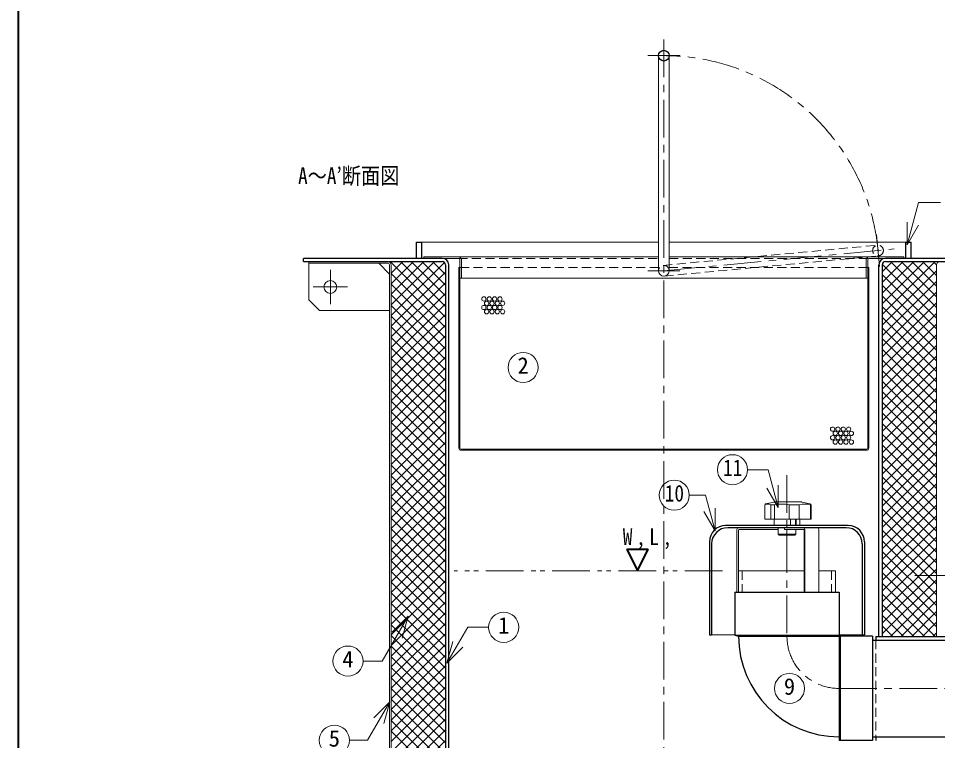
# Model space of a CAD drawing. Units: millimetres at full size, sheet at 1:7; details may follow other scales. Extents: x -1480 to 1355, y -979 to 988.
# Drawn here: x -1480 to -625, y -575 to 97 of the extents above; entities that cross this region are included whole.
import ezdxf
from ezdxf.enums import TextEntityAlignment as Align

# ---------------------------------------------------------------- set-up
doc = ezdxf.new("R2010")
doc.units = ezdxf.units.MM
doc.header["$LTSCALE"] = 7
for name, pattern in [('CHAIN1', [8, 5, -1, 1, -1]), ('DASHED1', [1.8, 1.2, -0.6]), ('DOUBLE_CHAIN1', [8.8, 5, -1, 0.6, -0.6, 0.6, -1])]:
    doc.linetypes.add(name, pattern=pattern)
doc.layers.add('0-0_ﾚｲﾔ1', color=4, linetype='Continuous', lineweight=9)
doc.styles.add('ＭＳ ゴシック', font='')
doc.styles.get('ＭＳ ゴシック').set_extended_font_data('MS Gothic')

msp = doc.modelspace()

# ---------------------------------------------------------------- linework, layer by layer
at = {"layer": '0-0_ﾚｲﾔ1', "color": 1, "lineweight": 40}
for p, q in [((-1479.745, -979.045), (-1479.745, 987.955)), ((-914.245, -396.545), (-904.245, -416.545)), ((-914.245, -396.545), (-894.245, -396.545)), ((-904.245, -416.545), (-894.245, -396.545))]:
    msp.add_line(p, q, dxfattribs=at)
at = {"layer": '0-0_ﾚｲﾔ1', "linetype": 'CHAIN1'}
for p, q in [((-879.745, 77.455), (-879.745, -711.045)), ((-894.745, 62.455), (-864.745, 62.455)), ((-679.221, -133.677), (-682.041, -103.81)), ((-879.745, -137.545), (-665.697, -117.334)), ((-1189.745, -168.645), (-1189.745, -136.645)), ((-894.745, -137.545), (-864.745, -137.545)), ((-1173.745, -152.645), (-1205.745, -152.645)), ((-765.289, -327.545), (-765.289, -477.509)), ((-646.345, -421.045), (-603.145, -421.045)), ((-716.789, -526.045), (35.255, -526.045))]:
    msp.add_line(p, q, dxfattribs=at)
at = {"layer": '0-0_ﾚｲﾔ1', "color": 7, "lineweight": 18}
for p, q in [((-884.745, 62.455), (-884.745, -137.545)), ((-874.745, 62.455), (-874.745, -137.545)), ((-653.598, -113.42), (-643.084, -74.182)), ((-622.593, -74.182), (-643.084, -74.182)), ((-653.598, -113.42), (-653.598, -92.42)), ((-653.598, -113.42), (-643.098, -95.234)), ((-1102.745, -124.545), (-1102.745, -126.045)), ((-1102.745, -124.545), (-1070.745, -124.545)), ((-1085.745, -126.045), (-1070.745, -126.045)), ((-1069.245, -302.545), (-1069.245, -127.545)), ((-1067.745, -127.545), (-1067.745, -144.545)), ((-691.745, -127.545), (-691.745, -144.545)), ((-690.245, -302.545), (-690.245, -127.545)), ((-688.745, -124.545), (-656.745, -124.545)), ((-688.745, -126.045), (-673.745, -126.045)), ((-656.745, -126.045), (-656.745, -124.545)), ((-1209.745, -130.645), (-1209.745, -129.045)), ((-1136.345, -130.645), (-1209.745, -130.645)), ((-1134.745, -682.845), (-1134.745, -132.245)), ((-1133.145, -681.245), (-1133.145, -132.245)), ((-690.245, -134.545), (-689.245, -134.545)), ((-689.245, -302.545), (-689.245, -134.545)), ((-626.345, -477.545), (-626.345, -132.245)), ((-1069.245, -144.545), (-1067.745, -144.545)), ((-691.745, -144.545), (-690.245, -144.545)), ((-1068.245, -303.545), (-691.245, -303.545)), ((-1068.245, -304.545), (-691.245, -304.545)), ((-782.794, -322.622), (-801.916, -322.622)), ((-773.347, -357.879), (-782.794, -322.622)), ((-773.347, -357.879), (-783.847, -339.693)), ((-773.347, -357.879), (-773.347, -336.879)), ((-840.941, -346.287), (-856.071, -346.287)), ((-832.044, -379.493), (-840.941, -346.287)), ((-832.044, -379.493), (-832.044, -358.493)), ((-832.044, -379.493), (-842.544, -361.306)), ((-811.789, -378.045), (-811.789, -436.509)), ((-810.289, -436.509), (-810.289, -379.045)), ((-773.539, -378.045), (-809.289, -378.045)), ((-767.659, -376.545), (-767.659, -378.045)), ((-750.284, -378.045), (-767.659, -378.045)), ((-749.284, -379.045), (-749.284, -436.509)), ((-748.534, -378.045), (-748.534, -436.509)), ((-735.544, -378.045), (-735.544, -436.509)), ((-810.289, -416.545), (-749.284, -416.545)), ((-1117.464, -458.87), (-1141.525, -500.546)), ((-1117.464, -458.87), (-1132.313, -473.719)), ((-1117.464, -458.87), (-1122.899, -479.155)), ((-1081.359, -502.574), (-1062.054, -469.137)), ((-1042.61, -469.137), (-1062.054, -469.137)), ((-1081.359, -502.574), (-1075.924, -482.289)), ((-1081.359, -502.574), (-1066.51, -487.725)), ((-1141.525, -500.546), (-1159.38, -500.546)), ((-1134.596, -538.465), (-1155.246, -574.231)), ((-1134.596, -538.465), (-1149.445, -553.314)), ((-1134.596, -538.465), (-1140.031, -558.749)), ((-1155.246, -574.231), (-1172.027, -574.231))]:
    msp.add_line(p, q, dxfattribs=at)
at = {"layer": '0-0_ﾚｲﾔ1', "color": 5, "lineweight": 25}
for p, q in [((-1104.745, -126.045), (-1104.745, -111.045)), ((-654.745, -111.045), (-649.745, -111.045)), ((-654.745, -126.045), (-654.745, -111.045)), ((-649.745, -126.045), (-649.745, -111.045)), ((-1214.745, -129.045), (-1214.745, -126.045)), ((-1085.745, -126.045), (-1214.745, -126.045)), ((-544.745, -126.045), (-673.745, -126.045)), ((-1214.745, -129.045), (-1085.745, -129.045)), ((-1082.745, -132.045), (-1082.745, -629.045)), ((-1079.745, -626.045), (-1079.745, -132.045)), ((-679.745, -477.545), (-679.745, -132.045)), ((-676.745, -132.045), (-676.745, -477.545)), ((-708.289, -374.545), (-822.289, -374.545)), ((-710.289, -376.545), (-820.289, -376.545)), ((-837.289, -389.545), (-837.289, -476.045)), ((-835.289, -391.545), (-835.289, -476.045)), ((-693.289, -389.545), (-693.289, -476.045)), ((-813.789, -436.509), (-813.789, -476.509)), ((-813.789, -436.509), (-716.789, -436.509)), ((-716.789, -436.509), (-716.789, -574.509)), ((-837.289, -476.045), (-835.289, -476.045)), ((-813.789, -476.509), (-810.289, -477.509)), ((-813.789, -476.509), (-716.789, -476.509)), ((-810.289, -477.509), (-716.789, -477.509)), ((-716.789, -476.509), (-715.789, -477.509)), ((-715.789, -477.509), (-715.789, -574.509)), ((-685.789, -477.509), (-715.789, -477.509)), ((-685.789, -477.509), (-685.789, -574.509)), ((-682.745, -477.545), (-600.745, -477.545)), ((-682.745, -477.545), (-682.745, -481.045)), ((-685.789, -481.045), (-600.745, -481.045)), ((-685.789, -571.045), (-600.745, -571.045)), ((-682.745, -571.045), (-682.745, -574.545)), ((-685.789, -574.509), (-716.789, -574.509))]:
    msp.add_line(p, q, dxfattribs=at)
at = {"layer": '0-0_ﾚｲﾔ1'}
for p, q in [((-1104.745, -111.045), (-884.745, -111.045)), ((-874.745, -111.045), (-654.745, -111.045)), ((-1070.745, -124.545), (-884.745, -124.545)), ((-874.745, -124.545), (-688.745, -124.545)), ((-1209.745, -164.645), (-1209.745, -130.645)), ((-1144.745, -130.645), (-1134.745, -140.645)), ((-1134.296, -129.045), (-1082.745, -180.596)), ((-1133.742, -130.385), (-1132.402, -129.045)), ((-1133.145, -169.387), (-1092.804, -129.045)), ((-1133.145, -159.487), (-1102.704, -129.045)), ((-1133.145, -149.588), (-1112.603, -129.045)), ((-1133.145, -139.688), (-1122.503, -129.045)), ((-1133.145, -179.286), (-1083.705, -129.846)), ((-1124.396, -129.045), (-1082.745, -170.697)), ((-1114.497, -129.045), (-1082.745, -160.797)), ((-1104.597, -129.045), (-1082.745, -150.898)), ((-1094.698, -129.045), (-1082.745, -140.998)), ((-1084.55, -129.294), (-1082.994, -130.85)), ((-676.745, -178.263), (-627.528, -129.045)), ((-676.745, -168.363), (-637.427, -129.045)), ((-676.745, -158.464), (-647.327, -129.045)), ((-676.745, -148.564), (-657.226, -129.045)), ((-676.745, -138.665), (-667.126, -129.045)), ((-676.654, -131.311), (-626.345, -181.619)), ((-669.02, -129.045), (-626.345, -171.72)), ((-659.12, -129.045), (-626.345, -161.82)), ((-649.221, -129.045), (-626.345, -151.921)), ((-639.321, -129.045), (-626.345, -142.021)), ((-629.422, -129.045), (-626.343, -132.124)), ((-1133.145, -189.186), (-1082.745, -138.786)), ((-1133.145, -140.096), (-1082.745, -190.496)), ((-1067.745, -144.545), (-691.745, -144.545)), ((-676.745, -188.162), (-626.345, -137.762)), ((-676.745, -141.119), (-626.345, -191.519)), ((-1133.145, -199.085), (-1082.745, -148.685)), ((-1133.145, -149.995), (-1082.745, -200.395)), ((-676.745, -198.062), (-626.345, -147.662)), ((-676.745, -151.018), (-626.345, -201.418)), ((-1133.145, -208.985), (-1082.745, -158.585)), ((-1133.145, -159.895), (-1082.745, -210.295)), ((-676.745, -207.961), (-626.345, -157.561)), ((-676.745, -160.918), (-626.345, -211.318)), ((-1209.745, -164.645), (-1199.745, -174.645)), ((-1133.145, -218.884), (-1082.745, -168.484)), ((-1133.145, -169.794), (-1082.745, -220.194)), ((-676.745, -217.861), (-626.345, -167.461)), ((-676.745, -170.817), (-626.345, -221.217)), ((-1199.745, -174.645), (-1134.745, -174.645)), ((-1133.145, -228.784), (-1082.745, -178.384)), ((-676.745, -227.76), (-626.345, -177.36)), ((-1133.145, -179.694), (-1082.745, -230.094)), ((-676.745, -180.717), (-626.345, -231.117)), ((-676.745, -237.66), (-626.345, -187.26)), ((-1133.145, -238.683), (-1082.745, -188.283)), ((-1133.145, -189.593), (-1082.745, -239.993)), ((-676.745, -190.616), (-626.345, -241.016)), ((-1133.145, -248.583), (-1082.745, -198.183)), ((-1133.145, -199.493), (-1082.745, -249.893)), ((-676.745, -247.559), (-626.345, -197.159)), ((-676.745, -200.516), (-626.345, -250.916)), ((-1133.145, -258.482), (-1082.745, -208.082)), ((-1133.145, -209.392), (-1082.745, -259.792)), ((-676.745, -257.459), (-626.345, -207.059)), ((-676.745, -210.415), (-626.345, -260.815)), ((-1133.145, -268.382), (-1082.745, -217.982)), ((-1133.145, -219.292), (-1082.745, -269.692)), ((-676.745, -267.358), (-626.345, -216.958)), ((-676.745, -220.315), (-626.345, -270.715)), ((-1133.145, -278.281), (-1082.745, -227.881)), ((-1133.145, -229.191), (-1082.745, -279.591)), ((-676.745, -277.258), (-626.345, -226.858)), ((-676.745, -230.214), (-626.345, -280.614)), ((-1133.145, -288.181), (-1082.745, -237.781)), ((-1133.145, -239.091), (-1082.745, -289.491)), ((-676.745, -287.157), (-626.345, -236.757)), ((-1133.145, -298.08), (-1082.745, -247.68)), ((-676.745, -240.114), (-626.345, -290.514)), ((-676.745, -297.057), (-626.345, -246.657)), ((-1133.145, -248.99), (-1082.745, -299.39)), ((-676.745, -250.013), (-626.345, -300.413)), ((-1133.145, -307.98), (-1082.745, -257.58)), ((-1133.145, -258.89), (-1082.745, -309.29)), ((-676.745, -306.956), (-626.345, -256.556)), ((-676.745, -259.913), (-626.345, -310.313)), ((-1133.145, -317.879), (-1082.745, -267.479)), ((-1133.145, -268.789), (-1082.745, -319.189)), ((-676.745, -316.856), (-626.345, -266.456)), ((-676.745, -269.812), (-626.345, -320.212)), ((-1133.145, -327.779), (-1082.745, -277.379)), ((-1133.145, -278.689), (-1082.745, -329.089)), ((-676.745, -326.755), (-626.345, -276.355)), ((-676.745, -279.712), (-626.345, -330.112)), ((-1133.145, -337.678), (-1082.745, -287.278)), ((-1133.145, -288.588), (-1082.745, -338.988)), ((-676.745, -336.655), (-626.345, -286.255)), ((-676.745, -289.611), (-626.345, -340.011)), ((-1133.145, -347.578), (-1082.745, -297.178)), ((-1133.145, -298.488), (-1082.745, -348.888)), ((-676.745, -346.554), (-626.345, -296.154)), ((-1133.145, -357.477), (-1082.745, -307.077)), ((-676.745, -299.511), (-626.345, -349.911)), ((-676.745, -356.454), (-626.345, -306.054)), ((-1133.145, -308.387), (-1082.745, -358.787)), ((-676.745, -309.41), (-626.345, -359.81)), ((-676.745, -366.353), (-626.345, -315.953)), ((-1133.145, -367.377), (-1082.745, -316.977)), ((-1133.145, -318.287), (-1082.745, -368.687)), ((-676.745, -319.31), (-626.345, -369.71)), ((-1133.145, -377.276), (-1082.745, -326.876)), ((-1133.145, -328.186), (-1082.745, -378.586)), ((-676.745, -376.253), (-626.345, -325.853)), ((-676.745, -329.209), (-626.345, -379.609)), ((-1133.145, -387.176), (-1082.745, -336.776)), ((-1133.145, -338.086), (-1082.745, -388.486)), ((-676.745, -386.152), (-626.345, -335.752)), ((-676.745, -339.109), (-626.345, -389.509)), ((-1133.145, -397.075), (-1082.745, -346.675)), ((-1133.145, -347.985), (-1082.745, -398.385)), ((-676.745, -396.052), (-626.345, -345.652)), ((-676.745, -349.008), (-626.345, -399.408)), ((-1133.145, -406.975), (-1082.745, -356.575)), ((-1133.145, -357.885), (-1082.745, -408.285)), ((-785.911, -355.35), (-785.911, -368.545)), ((-777.212, -352.638), (-785.125, -354.373)), ((-780.221, -355.35), (-780.221, -368.545)), ((-776.356, -352.545), (-752.344, -352.545)), ((-763.102, -355.35), (-763.102, -368.545)), ((-751.487, -352.638), (-743.575, -354.373)), ((-743.316, -355.35), (-743.316, -368.545)), ((-676.745, -405.951), (-626.345, -355.551)), ((-1133.145, -416.874), (-1082.745, -366.474)), ((-676.745, -358.908), (-626.345, -409.308)), ((-676.745, -415.851), (-626.345, -365.451)), ((-1133.145, -367.784), (-1082.745, -418.184)), ((-742.789, -368.545), (-785.911, -368.545)), ((-777.289, -368.545), (-777.289, -374.545)), ((-762.078, -368.545), (-762.078, -374.545)), ((-757.399, -368.545), (-757.399, -374.545)), ((-756.881, -368.545), (-756.881, -374.545)), ((-753.289, -368.545), (-753.289, -374.545)), ((-676.745, -368.807), (-626.345, -419.207)), ((-676.745, -425.75), (-626.345, -375.35)), ((-1133.145, -426.774), (-1082.745, -376.374)), ((-1133.145, -377.684), (-1082.745, -428.084)), ((-773.539, -382.545), (-757.039, -382.545)), ((-765.289, -382.545), (-765.289, -378.045)), ((-676.745, -378.707), (-626.345, -429.107)), ((-1133.145, -436.673), (-1082.745, -386.273)), ((-1133.145, -387.583), (-1082.745, -437.983)), ((-676.745, -435.65), (-626.345, -385.25)), ((-676.745, -388.606), (-626.345, -439.006)), ((-1133.145, -446.573), (-1082.745, -396.173)), ((-1133.145, -397.483), (-1082.745, -447.883)), ((-676.745, -445.549), (-626.345, -395.149)), ((-676.745, -398.506), (-626.345, -448.906)), ((-1133.145, -456.472), (-1082.745, -406.072)), ((-1133.145, -407.382), (-1082.745, -457.782)), ((-676.745, -455.449), (-626.345, -405.049)), ((-676.745, -408.405), (-626.345, -458.805)), ((-1133.145, -466.372), (-1082.745, -415.972)), ((-1133.145, -417.282), (-1082.745, -467.682)), ((-676.745, -465.348), (-626.345, -414.948)), ((-676.745, -418.305), (-626.345, -468.705)), ((-1133.145, -476.271), (-1082.745, -425.871)), ((-1133.145, -427.181), (-1082.745, -477.581)), ((-676.745, -475.248), (-626.345, -424.848)), ((-1133.145, -486.17), (-1082.745, -435.77)), ((-676.745, -428.204), (-627.404, -477.545)), ((-669.143, -477.545), (-626.345, -434.747)), ((-1133.145, -437.081), (-1082.745, -487.481)), ((-676.745, -438.104), (-637.304, -477.545)), ((-1133.145, -496.07), (-1082.745, -445.67)), ((-1133.145, -446.98), (-1082.745, -497.38)), ((-676.745, -448.003), (-647.203, -477.545)), ((-659.244, -477.545), (-626.345, -444.647)), ((-1133.145, -505.969), (-1082.745, -455.569)), ((-1133.145, -456.88), (-1082.745, -507.28)), ((-676.745, -457.903), (-657.103, -477.545)), ((-649.344, -477.545), (-626.345, -454.546)), ((-1133.145, -515.869), (-1082.745, -465.469)), ((-1133.145, -466.779), (-1082.745, -517.179)), ((-676.745, -467.802), (-667.002, -477.545)), ((-639.445, -477.545), (-626.345, -464.446)), ((-1133.145, -525.768), (-1082.745, -475.368)), ((-1133.145, -476.678), (-1082.745, -527.078)), ((-835.289, -476.045), (-813.789, -476.045)), ((-695.289, -476.045), (-716.789, -476.045)), ((-629.545, -477.545), (-626.345, -474.345)), ((-1133.145, -535.668), (-1082.745, -485.268)), ((-1133.145, -486.578), (-1082.745, -536.978)), ((-1133.145, -545.567), (-1082.745, -495.167)), ((-1133.145, -496.477), (-1082.745, -546.877)), ((-1133.145, -555.467), (-1082.745, -505.067)), ((-1133.145, -506.377), (-1082.745, -556.777)), ((-1133.145, -565.366), (-1082.745, -514.966)), ((-1133.145, -516.276), (-1082.745, -566.676)), ((-1133.145, -575.266), (-1082.745, -524.866)), ((-1133.145, -526.176), (-1082.745, -576.576)), ((-1133.145, -585.165), (-1082.745, -534.765)), ((-1133.145, -536.075), (-1082.745, -586.475)), ((-1133.145, -595.065), (-1082.745, -544.665)), ((-1133.145, -545.975), (-1082.745, -596.375)), ((-1133.145, -604.964), (-1082.745, -554.564)), ((-1133.145, -555.874), (-1082.745, -606.274)), ((-1133.145, -614.864), (-1082.745, -564.464)), ((-1133.145, -565.774), (-1082.745, -616.174)), ((-1133.145, -624.763), (-1082.745, -574.363))]:
    msp.add_line(p, q, dxfattribs=at)
at = {"layer": '0-0_ﾚｲﾔ1', "linetype": 'DASHED1'}
for p, q in [((-880.215, -132.568), (-681.101, -113.766)), ((-1070.745, -126.045), (-884.745, -126.045)), ((-879.275, -142.523), (-680.161, -123.722)), ((-874.745, -126.045), (-688.745, -126.045)), ((-1069.245, -134.545), (-884.745, -134.545)), ((-690.245, -134.545), (-874.745, -134.545)), ((-806.789, -416.545), (-806.789, -436.509)), ((-723.789, -416.545), (-723.789, -436.509))]:
    msp.add_line(p, q, dxfattribs=at)
at = {"layer": '0-0_ﾚｲﾔ1', "linetype": 'DOUBLE_CHAIN1'}
msp.add_line((-825.289, -416.545), (-1074.745, -416.545), dxfattribs=at)
at = {"layer": '0-0_ﾚｲﾔ1', "color": 7, "linetype": 'DASHED1', "lineweight": 18}
msp.add_line((-682.745, -481.045), (-682.745, -571.045), dxfattribs=at)
at = {"layer": '0-0_ﾚｲﾔ1', "color": 5, "lineweight": 25}
for points in [[(-1109.745, -126.045), (-1109.745, -111.045), (-1104.745, -111.045)], [(-673.745, -129.045), (-544.745, -129.045), (-544.745, -126.045)], [(-695.289, -391.545), (-695.289, -476.045), (-693.289, -476.045)]]:
    msp.add_lwpolyline(points, dxfattribs=at)
at = {"layer": '0-0_ﾚｲﾔ1', "color": 7, "lineweight": 18}
for points in [[(-1070.245, -302.545), (-1070.245, -134.545), (-1069.245, -134.545)], [(-735.544, -416.545), (-720.289, -416.545), (-720.289, -436.509)]]:
    msp.add_lwpolyline(points, dxfattribs=at)
at = {"layer": '0-0_ﾚｲﾔ1'}
for points in [[(-780.221, -355.35), (-776.789, -355.35), (-776.789, -368.545)], [(-763.102, -355.35), (-753.896, -355.35), (-753.896, -368.545)], [(-743.316, -355.35), (-742.789, -355.35), (-742.789, -368.545)], [(-773.539, -376.545), (-773.539, -382.545), (-772.539, -383.545), (-758.039, -383.545)], [(-757.039, -378.045), (-757.039, -382.545), (-758.039, -383.545)]]:
    msp.add_lwpolyline(points, dxfattribs=at)
at = {"layer": '0-0_ﾚｲﾔ1', "color": 5, "lineweight": 25}
msp.add_circle((-879.745, 62.455), 5, dxfattribs=at)
at = {"layer": '0-0_ﾚｲﾔ1', "linetype": 'DASHED1'}
msp.add_circle((-680.631, -118.744), 5, dxfattribs=at)
at = {"layer": '0-0_ﾚｲﾔ1'}
for centre, radius in [((-1189.745, -152.645), 6), ((-1047.065, -163.743), 2), ((-1042.065, -163.743), 2), ((-1037.065, -163.743), 2), ((-1032.065, -163.743), 2), ((-1047.065, -171.743), 2), ((-1044.565, -167.743), 2), ((-1042.065, -171.743), 2), ((-1039.565, -167.743), 2), ((-1037.065, -171.743), 2), ((-1034.565, -167.743), 2), ((-1032.065, -171.743), 2), ((-1029.565, -167.743), 2), ((-1044.565, -175.743), 2), ((-1039.565, -175.743), 2), ((-1034.565, -175.743), 2), ((-1029.565, -175.743), 2), ((-722.93, -284.884), 2), ((-720.43, -288.884), 2), ((-717.93, -284.884), 2), ((-715.43, -288.884), 2), ((-712.93, -284.884), 2), ((-710.43, -288.884), 2), ((-707.93, -284.884), 2), ((-705.43, -288.884), 2), ((-722.93, -292.884), 2), ((-720.43, -296.884), 2), ((-717.93, -292.884), 2), ((-715.43, -296.884), 2), ((-712.93, -292.884), 2), ((-710.43, -296.884), 2), ((-707.93, -292.884), 2), ((-705.43, -296.884), 2)]:
    msp.add_circle(centre, radius, dxfattribs=at)
at = {"layer": '0-0_ﾚｲﾔ1', "color": 7, "lineweight": 18}
for centre in [(-1010.557, -227.512), (-815.916, -322.622), (-870.071, -346.287), (-1028.61, -469.137), (-1173.38, -500.546), (-762.922, -526.017), (-1186.027, -574.231)]:
    msp.add_circle(centre, 14, dxfattribs=at)
at = {"layer": '0-0_ﾚｲﾔ1', "linetype": 'CHAIN1'}
for centre, radius, start, end in [((-879.745, -137.545), 200, 5.39428, 90), ((-716.789, -477.509), 48.5, 180, 270)]:
    msp.add_arc(centre, radius, start, end, dxfattribs=at)
at = {"layer": '0-0_ﾚｲﾔ1', "color": 5, "lineweight": 25}
for centre, radius, start, end in [((-1085.745, -132.045), 6, 0, 90), ((-673.745, -132.045), 6, 90, 180), ((-1085.745, -132.045), 3, 0, 90), ((-673.745, -132.045), 3, 90, 180), ((-822.289, -389.545), 15, 90, 180), ((-708.289, -389.545), 15, 0, 90), ((-820.289, -391.545), 15, 90, 180), ((-710.289, -391.545), 15, 0, 90), ((-716.789, -477.509), 93.5, 180, 270)]:
    msp.add_arc(centre, radius, start, end, dxfattribs=at)
at = {"layer": '0-0_ﾚｲﾔ1', "color": 7, "lineweight": 18}
for centre, radius, start, end in [((-1070.745, -127.545), 3, 0, 90), ((-1070.745, -127.545), 1.5, 0, 90), ((-688.745, -127.545), 3, 90, 180), ((-688.745, -127.545), 1.5, 90, 180), ((-1136.345, -132.245), 3.2, 0, 90), ((-1136.345, -132.245), 1.6, 0, 90), ((-623.145, -132.245), 3.2, 90, 180), ((-879.745, -137.545), 5, 180, 0), ((-1068.245, -302.545), 2, 180, 270), ((-1068.245, -302.545), 1, 180, 270), ((-691.245, -302.545), 1, 270, 0), ((-691.245, -302.545), 2, 270, 0), ((-810.289, -378.045), 1.5, 90, 180), ((-809.289, -379.045), 1, 90, 180), ((-750.284, -379.045), 1, 0, 90), ((-750.034, -378.045), 1.5, 0, 90), ((-737.044, -378.045), 1.5, 0, 90)]:
    msp.add_arc(centre, radius, start, end, dxfattribs=at)
at = {"layer": '0-0_ﾚｲﾔ1', "linetype": 'DASHED1'}
msp.add_arc((-879.745, -137.545), 5, 0, 180, dxfattribs=at)
at = {"layer": '0-0_ﾚｲﾔ1'}
for centre, radius, start, end in [((-784.911, -355.35), 1, 102.36697, 180), ((-783.066, -360.048), 5.493, 58.8059, 121.1941), ((-776.356, -356.545), 4, 90, 102.36697), ((-769.946, -384.44), 29.885, 76.76187, 103.23813), ((-748.606, -372.573), 18.017, 72.92527, 107.07473), ((-752.344, -356.545), 4, 77.63303, 90), ((-743.789, -355.35), 1, 0, 77.63303), ((-769.414, -371.577), 11.719, 249.39031, 290.60969), ((-761.164, -371.577), 11.719, 249.39031, 290.60969)]:
    msp.add_arc(centre, radius, start, end, dxfattribs=at)

# ---------------------------------------------------------------- texts
at = {"layer": '0-0_ﾚｲﾔ1', "color": 7, "style": 'ＭＳ ゴシック', "width": 0.85}
for s, p in [('A～A’断面図', (-1219.745, -61.545)), ('11', (-824.666, -333.122)), ('10', (-878.821, -356.787))]:
    msp.add_text(s, height=15.4, dxfattribs=at).set_placement(p, align=Align.BOTTOM_LEFT)
at = {"layer": '0-0_ﾚｲﾔ1', "color": 7, "style": 'ＭＳ ゴシック'}
for s, p in [('2', (-1015.807, -238.012)), ('1', (-1033.86, -479.637)), ('4', (-1178.63, -511.046)), ('9', (-768.172, -536.517)), ('5', (-1191.277, -584.731))]:
    msp.add_text(s, height=15.4, dxfattribs=at).set_placement(p, align=Align.BOTTOM_LEFT)
at = {"layer": '0-0_ﾚｲﾔ1', "color": 7, "insert": (-917.87, -396.545), "char_height": 15.4, "attachment_point": 7, "style": 'ＭＳ ゴシック'}
msp.add_mtext('\\T1.38;\\W0.85;W,L,', dxfattribs=at)

doc.saveas('drawing.dxf')
